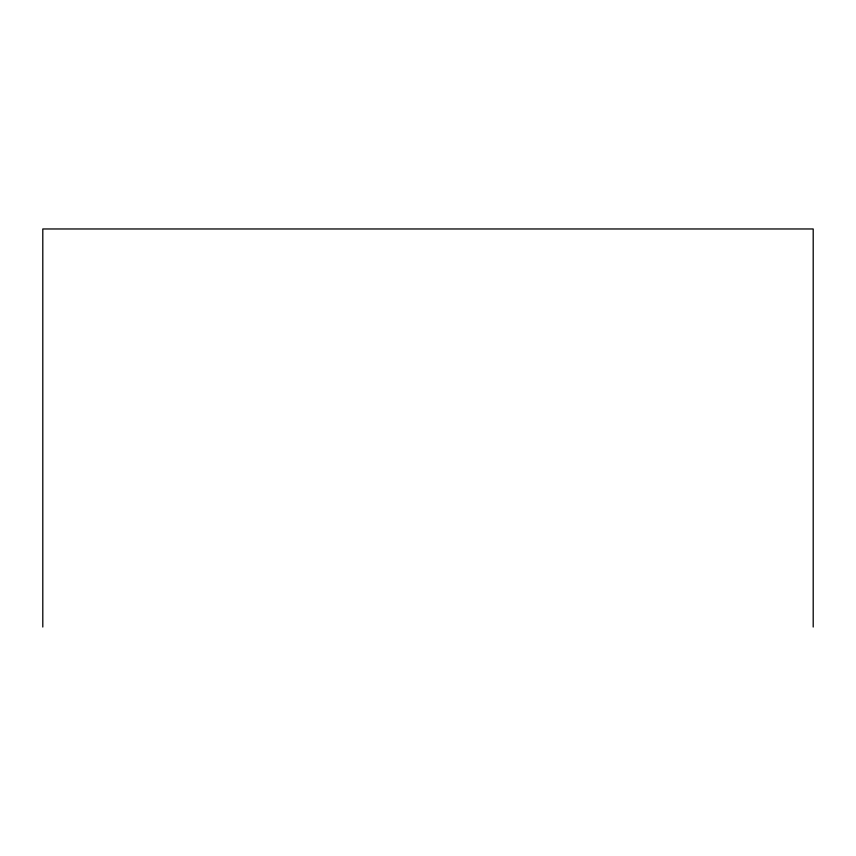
<?xml version="1.0" encoding="UTF-8"?>
<svg xmlns="http://www.w3.org/2000/svg" width="856" height="856" viewBox="0 0 856 856"><rect width="100%" height="100%" fill="white"/><g stroke="black" fill="none" stroke-linecap="round" stroke-linejoin="round"><path stroke-width="1.28" d="M813.2 627.031L813.2 228.969L42.8 228.969L42.8 627.031"/></g></svg>
